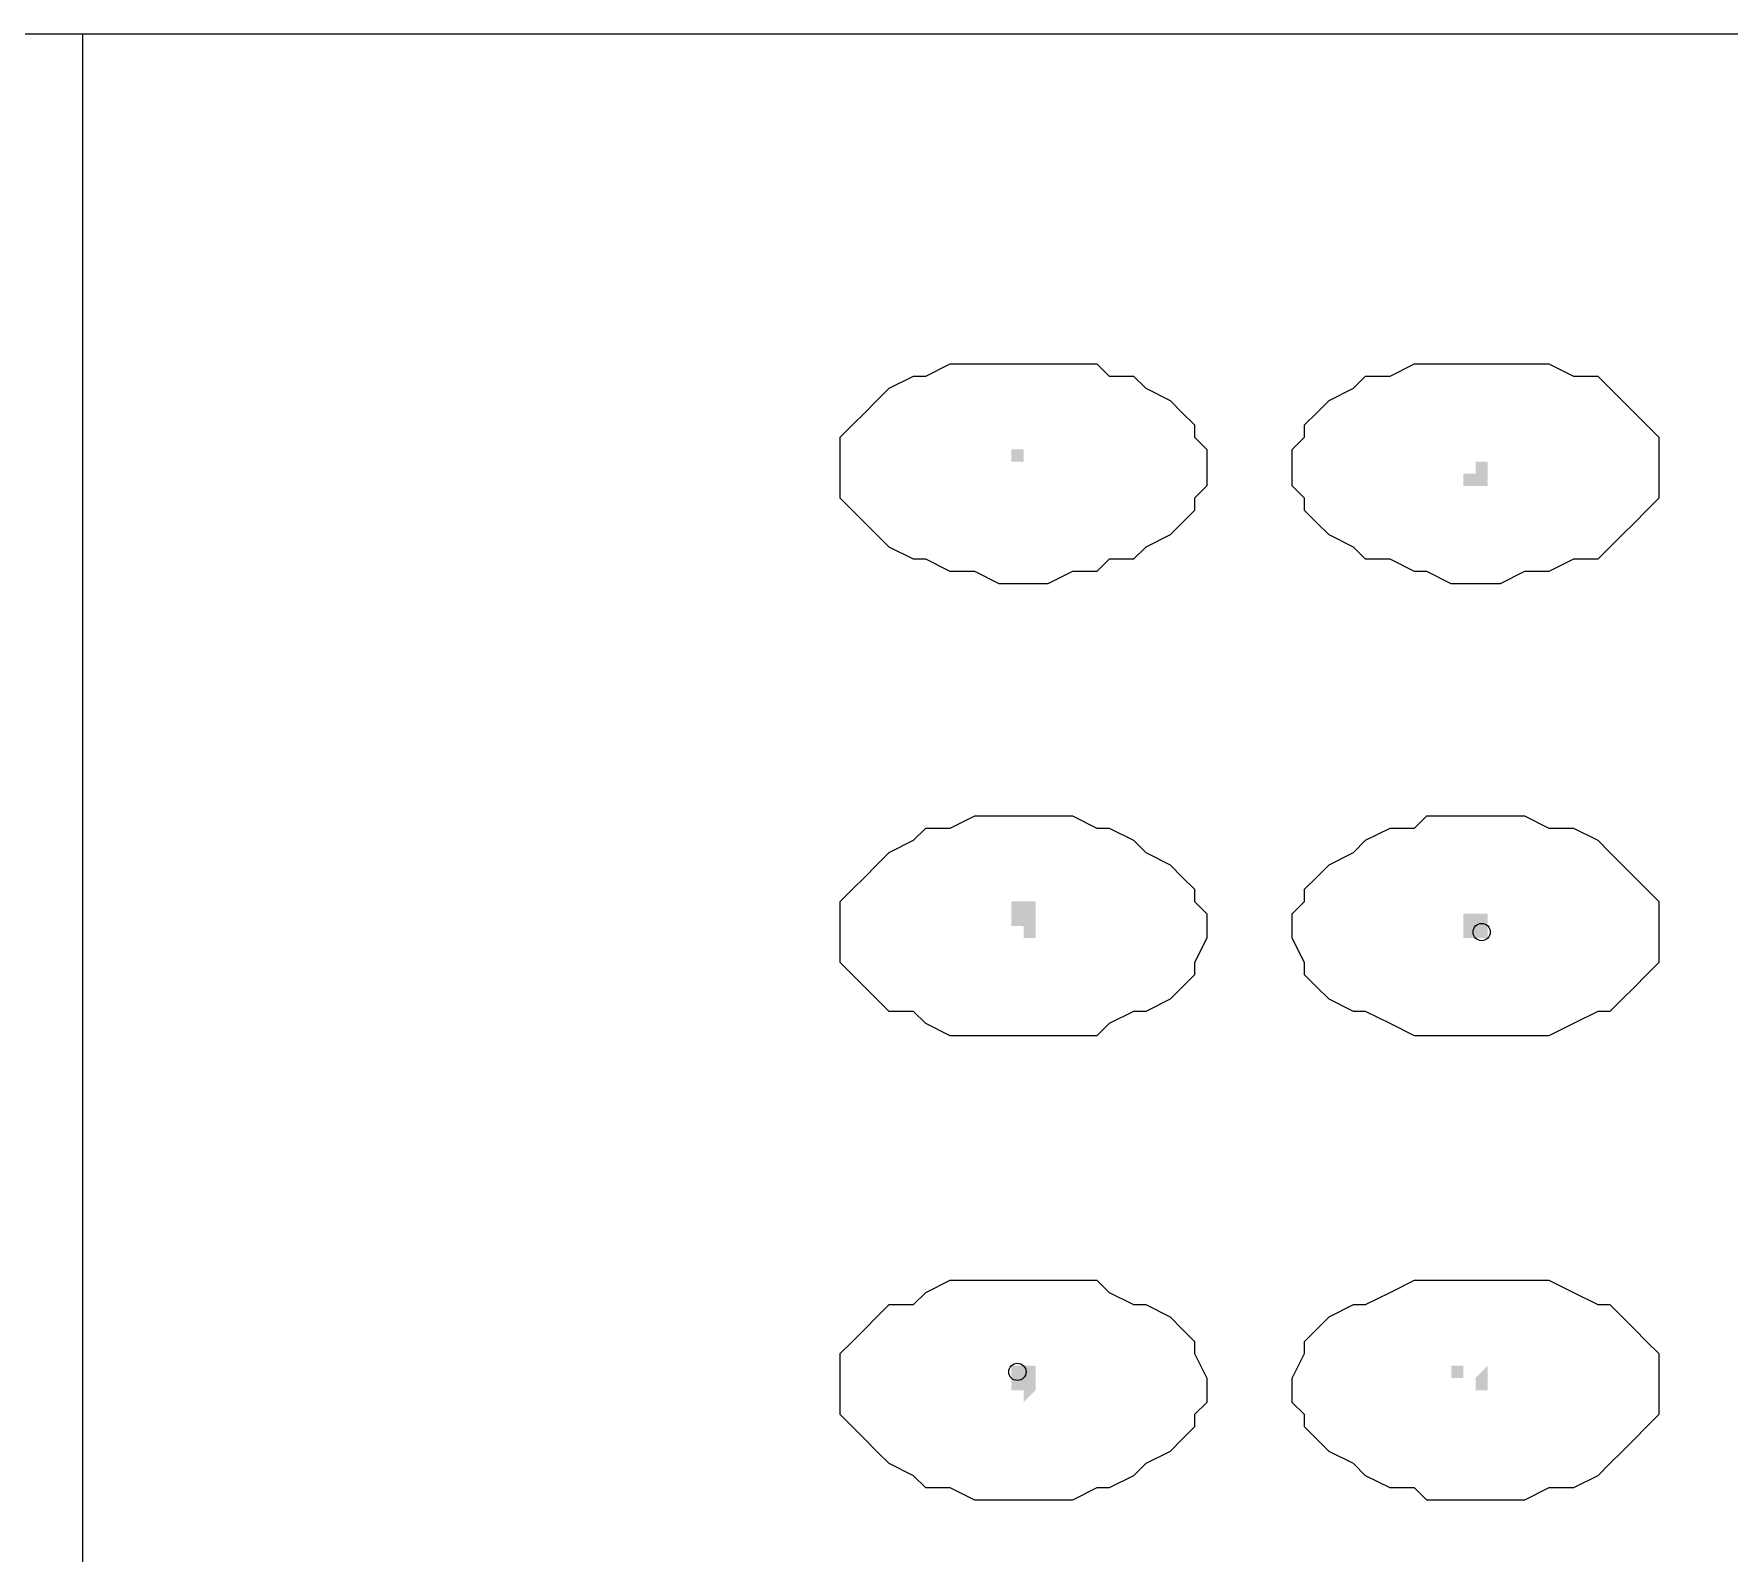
# Model space of a CAD drawing. Header units: millimetres. Extents: x 32.6 to 80.6, y 6.1 to 11.9.
# Drawn here: x 69.679 to 71.526, y 8.903 to 10.558 of the extents above; entities that cross this region are included whole.
import ezdxf

# ---------------------------------------------------------------- set-up
doc = ezdxf.new("R2010")
doc.units = ezdxf.units.MM

msp = doc.modelspace()

# ---------------------------------------------------------------- hatches: boundary and pattern name
for points in [[(70.757, 10.0653), (70.757, 10.0653), (70.757, 10.1052), (70.757, 10.1052), (70.757, 10.1052), (70.757, 10.1052), (70.757, 10.1052), (70.757, 10.1052), (70.757, 10.1052), (70.757, 10.1052), (70.757, 10.1052), (70.757, 10.1052), (70.757, 10.1052), (70.757, 10.1052), (70.757, 10.1052), (70.757, 10.0919), (70.7437, 10.0919), (70.7437, 10.0919), (70.7437, 10.0919), (70.7437, 10.0919), (70.7437, 10.0919), (70.7437, 10.0919), (70.7437, 10.0919), (70.7437, 10.0919), (70.7437, 10.1052), (70.7437, 10.1052), (70.7437, 10.1052), (70.7437, 10.1052), (70.7437, 10.1052), (70.7437, 10.1052), (70.7437, 10.1052), (70.7437, 10.1052), (70.757, 10.1052), (70.757, 10.1052), (70.757, 10.1052), (70.757, 10.1052), (70.757, 10.1052), (70.757, 10.1052), (70.757, 10.1052), (70.757, 10.1052), (70.757, 10.1052), (70.757, 10.1052), (70.757, 10.1052), (70.757, 10.1052), (70.757, 10.1052), (70.757, 10.1052), (70.757, 10.1052), (70.757, 10.1052), (70.757, 10.1052), (70.757, 10.1052), (70.757, 10.1052), (70.757, 10.1052), (70.757, 10.1052), (70.757, 10.1052), (70.757, 10.1052)], [(71.2628, 10.0653), (71.2362, 10.0653), (71.2362, 10.0653), (71.2362, 10.0653), (71.2362, 10.0653), (71.2362, 10.0653), (71.2362, 10.0786), (71.2362, 10.0786), (71.2362, 10.0786), (71.2362, 10.0786), (71.2362, 10.0786), (71.2362, 10.0786), (71.2362, 10.0786), (71.2362, 10.0786), (71.2362, 10.0786), (71.2495, 10.0786), (71.2495, 10.0786), (71.2495, 10.0786), (71.2495, 10.0786), (71.2495, 10.0786), (71.2495, 10.0786), (71.2495, 10.0786), (71.2495, 10.0786), (71.2495, 10.0786), (71.2495, 10.0786), (71.2495, 10.0786), (71.2495, 10.0786), (71.2495, 10.0786), (71.2495, 10.0786), (71.2495, 10.0786), (71.2495, 10.0786), (71.2495, 10.0786), (71.2495, 10.0786), (71.2495, 10.0786), (71.2495, 10.0786), (71.2495, 10.0786), (71.2495, 10.0919), (71.2495, 10.0919), (71.2495, 10.0919), (71.2495, 10.0919), (71.2495, 10.0919), (71.2495, 10.0919), (71.2495, 10.0919), (71.2495, 10.0919), (71.2495, 10.0919), (71.2495, 10.0919), (71.2495, 10.0919), (71.2628, 10.0919), (71.2628, 10.0919), (71.2628, 10.0919), (71.2628, 10.0919), (71.2628, 10.0919), (71.2628, 10.0919), (71.2628, 10.0919), (71.2628, 10.0919), (71.2628, 10.0919), (71.2628, 10.0919), (71.2628, 10.0919), (71.2628, 10.0919), (71.2628, 10.0919), (71.2628, 10.0919), (71.2628, 10.0919), (71.2628, 10.0919), (71.2628, 10.0919), (71.2628, 10.0919), (71.2628, 10.0919), (71.2628, 10.0919), (71.2628, 10.1052), (71.2628, 10.1052), (71.2628, 10.1052), (71.2628, 10.1052), (71.2628, 10.1052), (71.2628, 10.1052), (71.2628, 10.1052), (71.2628, 10.1052), (71.2628, 10.1052), (71.2628, 10.1052), (71.2628, 10.1052), (71.2628, 10.1052), (71.2628, 10.1052), (71.2628, 10.1052), (71.2628, 10.1052), (71.2628, 10.1052), (71.2628, 10.1052), (71.2628, 10.1052), (71.2628, 10.1052), (71.2628, 10.1052), (71.2628, 10.1052), (71.2628, 10.1052), (71.2628, 10.1052), (71.2628, 10.1052), (71.2495, 10.1052), (71.2495, 10.1052), (71.2495, 10.1052), (71.2495, 10.1052), (71.2495, 10.1052), (71.2495, 10.1052), (71.2495, 10.1052), (71.2495, 10.1052), (71.2495, 10.1052), (71.2495, 10.1052), (71.2495, 10.1052), (71.2495, 10.1052), (71.2495, 10.1052), (71.2495, 10.1052), (71.2495, 10.1052), (71.2495, 10.1052), (71.2495, 10.1052), (71.2495, 10.1052), (71.2495, 10.1052), (71.2495, 10.1052), (71.2495, 10.1052), (71.2495, 10.1052), (71.2495, 10.1052), (71.2495, 10.1052), (71.2495, 10.1052), (71.2495, 10.1052), (71.2495, 10.1052), (71.2362, 10.1052), (71.2362, 10.1052), (71.2362, 10.1052), (71.2362, 10.1052), (71.2362, 10.1052), (71.2362, 10.1052), (71.2362, 10.1052), (71.2362, 10.1052), (71.2362, 10.1052), (71.2362, 10.1052), (71.2495, 10.1052), (71.2495, 10.1052), (71.2495, 10.1052), (71.2495, 10.1052), (71.2495, 10.1052), (71.2495, 10.1052), (71.2495, 10.1052), (71.2495, 10.1052), (71.2495, 10.1052), (71.2495, 10.1052), (71.2495, 10.1052), (71.2495, 10.1052), (71.2495, 10.1052), (71.2495, 10.1052), (71.2495, 10.1052), (71.2495, 10.1052), (71.2495, 10.1052), (71.2495, 10.1052), (71.2495, 10.1052), (71.2495, 10.1052), (71.2495, 10.1052), (71.2495, 10.1052), (71.2495, 10.1052), (71.2495, 10.1052), (71.2495, 10.1052), (71.2495, 10.1052), (71.2495, 10.1052), (71.2495, 10.1052), (71.2628, 10.1052), (71.2628, 10.1052), (71.2628, 10.1052), (71.2628, 10.1052), (71.2628, 10.1052), (71.2628, 10.1052), (71.2628, 10.1052), (71.2628, 10.1052), (71.2628, 10.1052), (71.2628, 10.1052), (71.2628, 10.1052), (71.2628, 10.1052), (71.2628, 10.1052), (71.2628, 10.1052), (71.2628, 10.1052), (71.2628, 10.1052), (71.2628, 10.1052), (71.2628, 10.1052), (71.2628, 10.1052), (71.2628, 10.1052), (71.2628, 10.1052), (71.2628, 10.1052), (71.2628, 10.1052), (71.2628, 10.1052), (71.2628, 10.1052), (71.2628, 10.1052), (71.2628, 10.1052), (71.2628, 10.1052), (71.2628, 10.1052), (71.2628, 10.1052), (71.2628, 10.1052), (71.2628, 10.1052), (71.2628, 10.1052), (71.2628, 10.1052), (71.2628, 10.1052), (71.2628, 10.1052), (71.2628, 10.0919), (71.2628, 10.0919), (71.2628, 10.0919), (71.2628, 10.0919), (71.2628, 10.0919), (71.2628, 10.0919), (71.2628, 10.0919), (71.2628, 10.0919), (71.2628, 10.0919), (71.2628, 10.0919), (71.2628, 10.0919), (71.2628, 10.0919), (71.2628, 10.0919), (71.2628, 10.0919), (71.2628, 10.0919), (71.2628, 10.0919), (71.2628, 10.0919), (71.2628, 10.0919), (71.2628, 10.0919), (71.2628, 10.0919), (71.2628, 10.0919), (71.2628, 10.0919), (71.2628, 10.0919), (71.2628, 10.0919), (71.2628, 10.0919), (71.2628, 10.0919), (71.2628, 10.0919), (71.2628, 10.0919), (71.2628, 10.0919), (71.2628, 10.0919), (71.2628, 10.0919), (71.2628, 10.0919), (71.2628, 10.0786), (71.2628, 10.0786), (71.2628, 10.0786), (71.2628, 10.0786), (71.2628, 10.0786), (71.2495, 10.0786), (71.2495, 10.0786), (71.2495, 10.0786), (71.2495, 10.0786), (71.2495, 10.0786), (71.2495, 10.0786), (71.2495, 10.0786), (71.2495, 10.0786), (71.2495, 10.0786), (71.2495, 10.0786), (71.2495, 10.0786), (71.2495, 10.0786), (71.2495, 10.0786), (71.2495, 10.0786), (71.2495, 10.0786), (71.2495, 10.0786), (71.2495, 10.0786), (71.2495, 10.0786), (71.2495, 10.0786), (71.2495, 10.0786), (71.2628, 10.0786)], [(70.7437, 9.5994), (70.7437, 9.5994), (70.7437, 9.5994), (70.7437, 9.5994), (70.7437, 9.5994), (70.7437, 9.5994), (70.7437, 9.5994), (70.757, 9.5994), (70.757, 9.5994), (70.757, 9.5994), (70.757, 9.5994), (70.757, 9.5994), (70.757, 9.5994), (70.757, 9.5994), (70.757, 9.5994), (70.757, 9.5994), (70.757, 9.5994), (70.757, 9.5994), (70.757, 9.5994), (70.757, 9.5994), (70.757, 9.5994), (70.757, 9.5994), (70.757, 9.5994), (70.757, 9.5994), (70.757, 9.5994), (70.757, 9.5994), (70.757, 9.5994), (70.757, 9.5994), (70.757, 9.5994), (70.757, 9.5994), (70.757, 9.5994), (70.757, 9.5994), (70.7703, 9.5994), (70.7703, 9.5994), (70.7703, 9.5994), (70.7703, 9.5861), (70.7703, 9.5861), (70.7703, 9.5861), (70.7703, 9.5861), (70.7703, 9.5861), (70.7703, 9.5861), (70.7703, 9.5861), (70.7703, 9.5861), (70.7703, 9.5861), (70.7703, 9.5861), (70.7703, 9.5861), (70.7703, 9.5861), (70.7703, 9.5861), (70.7703, 9.5861), (70.7703, 9.5861), (70.7703, 9.5861), (70.7703, 9.5861), (70.7703, 9.5861), (70.7703, 9.5861), (70.7703, 9.5861), (70.7703, 9.5861), (70.7703, 9.5861), (70.7703, 9.5861), (70.7703, 9.5861), (70.7703, 9.5861), (70.7703, 9.5861), (70.7703, 9.5728), (70.7703, 9.5728), (70.7703, 9.5728), (70.7703, 9.5728), (70.7703, 9.5728), (70.7703, 9.5728), (70.7703, 9.5728), (70.7703, 9.5728), (70.7703, 9.5728), (70.7703, 9.5728), (70.7703, 9.5728), (70.7703, 9.5728), (70.7703, 9.5728), (70.7703, 9.5728), (70.757, 9.5728), (70.757, 9.5728), (70.757, 9.5728), (70.757, 9.5728), (70.757, 9.5728), (70.757, 9.5728), (70.757, 9.5728), (70.757, 9.5728), (70.757, 9.5728), (70.757, 9.5728), (70.757, 9.5728), (70.757, 9.5728), (70.757, 9.5728), (70.757, 9.5728), (70.757, 9.5728), (70.757, 9.5728), (70.757, 9.5728), (70.757, 9.5728), (70.757, 9.5728), (70.757, 9.5728), (70.757, 9.5728), (70.757, 9.5728), (70.757, 9.5728), (70.757, 9.5728), (70.757, 9.5728), (70.757, 9.5728), (70.7437, 9.5728), (70.7437, 9.5728), (70.7437, 9.5728), (70.7437, 9.5728), (70.7437, 9.5728), (70.7437, 9.5728), (70.7437, 9.5728), (70.7437, 9.5728), (70.7437, 9.5728), (70.7437, 9.5728), (70.7437, 9.5728), (70.7437, 9.5728), (70.7437, 9.5728), (70.7437, 9.5728), (70.7437, 9.5728), (70.7437, 9.5728), (70.7437, 9.5728), (70.7437, 9.5728), (70.7437, 9.5728), (70.7437, 9.5728), (70.7437, 9.5728), (70.7437, 9.5728), (70.7437, 9.5728), (70.7437, 9.5728), (70.7437, 9.5728), (70.7437, 9.5728), (70.7437, 9.5728), (70.7437, 9.5728), (70.7437, 9.5861), (70.7437, 9.5861), (70.7437, 9.5861), (70.7437, 9.5861), (70.7437, 9.5728), (70.7437, 9.5728), (70.7437, 9.5728), (70.7437, 9.5728), (70.7437, 9.5728), (70.7437, 9.5728), (70.7437, 9.5728), (70.7437, 9.5728), (70.7437, 9.5728), (70.7437, 9.5728), (70.7437, 9.5728), (70.7437, 9.5728), (70.7437, 9.5728), (70.7437, 9.5728), (70.7437, 9.5728), (70.757, 9.5728), (70.757, 9.5728), (70.757, 9.5728), (70.757, 9.5728), (70.757, 9.5728), (70.757, 9.5728), (70.757, 9.5728), (70.757, 9.5728), (70.757, 9.5728), (70.757, 9.5728), (70.757, 9.5728), (70.757, 9.5728), (70.757, 9.5728), (70.757, 9.5728), (70.757, 9.5728), (70.757, 9.5728), (70.757, 9.5728), (70.757, 9.5728), (70.757, 9.5728), (70.757, 9.5728), (70.757, 9.5728), (70.757, 9.5728), (70.757, 9.5728), (70.757, 9.5728), (70.757, 9.5728), (70.757, 9.5728), (70.757, 9.5728), (70.757, 9.5861), (70.757, 9.5861), (70.757, 9.5861), (70.757, 9.5861), (70.757, 9.5861), (70.757, 9.5861), (70.757, 9.5861), (70.757, 9.5861), (70.757, 9.5861), (70.757, 9.5861), (70.757, 9.5861), (70.757, 9.5861), (70.757, 9.5861), (70.757, 9.5861), (70.757, 9.5861), (70.757, 9.5861), (70.757, 9.5861), (70.757, 9.5861), (70.757, 9.5861), (70.757, 9.5861), (70.757, 9.5861), (70.757, 9.5861), (70.757, 9.5861), (70.757, 9.5861), (70.757, 9.5861), (70.757, 9.5861), (70.757, 9.5861), (70.757, 9.5861), (70.757, 9.5861), (70.757, 9.5861), (70.757, 9.5861), (70.757, 9.5861), (70.757, 9.5861), (70.757, 9.5861), (70.757, 9.5861), (70.757, 9.5861), (70.757, 9.5861), (70.757, 9.5861), (70.757, 9.5861), (70.7437, 9.5861), (70.7437, 9.5861), (70.7437, 9.5861), (70.7437, 9.5861), (70.7437, 9.5861), (70.7437, 9.5861), (70.7437, 9.5861), (70.7437, 9.5861), (70.7437, 9.5861), (70.7437, 9.5861), (70.7437, 9.5861), (70.7437, 9.5861), (70.7437, 9.6127), (70.7703, 9.6127), (70.7703, 9.5994), (70.7437, 9.5994)], [(71.2495, 9.5861), (71.2495, 9.5861), (71.2495, 9.5861), (71.2495, 9.5861), (71.2495, 9.5994), (71.2495, 9.5994), (71.2495, 9.5994), (71.2495, 9.5994), (71.2495, 9.5994), (71.2495, 9.5994), (71.2495, 9.5994), (71.2495, 9.5994), (71.2495, 9.5994), (71.2495, 9.5994), (71.2495, 9.5994), (71.2495, 9.5994), (71.2495, 9.5994), (71.2495, 9.5994), (71.2495, 9.5994), (71.2495, 9.5994), (71.2495, 9.5994), (71.2495, 9.5994), (71.2495, 9.5994), (71.2628, 9.5994), (71.2628, 9.5994), (71.2628, 9.5994), (71.2628, 9.5994), (71.2628, 9.5994), (71.2628, 9.5994), (71.2628, 9.5994), (71.2628, 9.5994), (71.2628, 9.5994), (71.2628, 9.5994), (71.2628, 9.5994), (71.2628, 9.5994), (71.2628, 9.5994), (71.2628, 9.5994), (71.2628, 9.5994), (71.2628, 9.5994), (71.2628, 9.5994), (71.2628, 9.5861), (71.2628, 9.5861), (71.2628, 9.5861), (71.2628, 9.5861), (71.2628, 9.5861), (71.2628, 9.5861), (71.2628, 9.5861), (71.2628, 9.5861), (71.2628, 9.5861), (71.2628, 9.5861), (71.2628, 9.5861), (71.2628, 9.5861), (71.2628, 9.5861), (71.2628, 9.5861), (71.2628, 9.5861), (71.2628, 9.5861), (71.2628, 9.5861), (71.2628, 9.5861), (71.2628, 9.5861), (71.2628, 9.5861), (71.2628, 9.5861), (71.2628, 9.5861), (71.2628, 9.5861), (71.2628, 9.5861), (71.2628, 9.5861), (71.2628, 9.5728), (71.2628, 9.5728), (71.2628, 9.5728), (71.2628, 9.5728), (71.2628, 9.5728), (71.2628, 9.5728), (71.2628, 9.5728), (71.2628, 9.5728), (71.2628, 9.5728), (71.2628, 9.5728), (71.2628, 9.5728), (71.2628, 9.5728), (71.2628, 9.5728), (71.2628, 9.5728), (71.2628, 9.5728), (71.2628, 9.5728), (71.2628, 9.5728), (71.2628, 9.5728), (71.2628, 9.5728), (71.2628, 9.5728), (71.2628, 9.5728), (71.2628, 9.5728), (71.2628, 9.5728), (71.2628, 9.5728), (71.2628, 9.5728), (71.2628, 9.5728), (71.2628, 9.5728), (71.2628, 9.5728), (71.2628, 9.5728), (71.2628, 9.5728), (71.2628, 9.5728), (71.2628, 9.5728), (71.2495, 9.5728), (71.2495, 9.5728), (71.2495, 9.5728), (71.2495, 9.5728), (71.2495, 9.5728), (71.2495, 9.5728), (71.2495, 9.5728), (71.2495, 9.5728), (71.2495, 9.5728), (71.2495, 9.5728), (71.2495, 9.5728), (71.2495, 9.5728), (71.2495, 9.5728), (71.2495, 9.5728), (71.2495, 9.5728), (71.2495, 9.5728), (71.2495, 9.5728), (71.2495, 9.5728), (71.2495, 9.5728), (71.2495, 9.5728), (71.2495, 9.5728), (71.2495, 9.5728), (71.2495, 9.5728), (71.2495, 9.5728), (71.2495, 9.5728), (71.2495, 9.5728), (71.2495, 9.5728), (71.2495, 9.5728), (71.2495, 9.5728), (71.2495, 9.5728), (71.2362, 9.5728), (71.2362, 9.5728), (71.2362, 9.5728), (71.2362, 9.5728), (71.2362, 9.5728), (71.2362, 9.5728), (71.2362, 9.5728), (71.2362, 9.5861), (71.2362, 9.5861), (71.2362, 9.5861), (71.2362, 9.5861), (71.2362, 9.5861), (71.2362, 9.5861), (71.2362, 9.5861), (71.2362, 9.5861), (71.2362, 9.5861), (71.2362, 9.5861), (71.2362, 9.5861), (71.2362, 9.5861), (71.2362, 9.5861), (71.2362, 9.5861), (71.2362, 9.5861), (71.2362, 9.5861), (71.2362, 9.5861), (71.2362, 9.5861), (71.2362, 9.5861), (71.2362, 9.5861), (71.2362, 9.5861), (71.2362, 9.5994), (71.2362, 9.5994), (71.2362, 9.5994), (71.2362, 9.5994), (71.2362, 9.5994), (71.2362, 9.5994), (71.2362, 9.5994), (71.2362, 9.5994), (71.2362, 9.5994), (71.2362, 9.5994), (71.2362, 9.5994), (71.2362, 9.5994), (71.2362, 9.5994), (71.2362, 9.5994), (71.2362, 9.5994), (71.2362, 9.5994), (71.2362, 9.5994), (71.2362, 9.5994), (71.2495, 9.5994), (71.2495, 9.5994), (71.2495, 9.5994), (71.2495, 9.5994), (71.2495, 9.5994), (71.2495, 9.5994), (71.2495, 9.5994), (71.2495, 9.5994), (71.2495, 9.6127), (71.2495, 9.6127), (71.2495, 9.6127), (71.2495, 9.6127), (71.2495, 9.6127), (71.2495, 9.6127), (71.2495, 9.6127), (71.2495, 9.6127), (71.2495, 9.6127), (71.2495, 9.6127), (71.2495, 9.6127), (71.2495, 9.6127), (71.2495, 9.6127), (71.2495, 9.6127), (71.2495, 9.6127), (71.2495, 9.6127), (71.2495, 9.6127), (71.2495, 9.6127), (71.2495, 9.6127), (71.2495, 9.6127), (71.2495, 9.6127), (71.2495, 9.6127), (71.2495, 9.6127), (71.2495, 9.6127), (71.2628, 9.6127), (71.2628, 9.6127), (71.2628, 9.6127), (71.2628, 9.6127), (71.2628, 9.6127), (71.2628, 9.6127), (71.2628, 9.6127), (71.2628, 9.6127), (71.2628, 9.6127), (71.2628, 9.6127), (71.2628, 9.6127), (71.2628, 9.6127), (71.2628, 9.6127), (71.2628, 9.6127), (71.2628, 9.6127), (71.2628, 9.6127), (71.2628, 9.6127), (71.2628, 9.6127), (71.2628, 9.6127), (71.2628, 9.6127), (71.2628, 9.5994), (71.2628, 9.5994), (71.2628, 9.5994), (71.2628, 9.5994), (71.2628, 9.5994), (71.2628, 9.5994), (71.2628, 9.5994), (71.2628, 9.5994), (71.2628, 9.5994), (71.2628, 9.5994), (71.2628, 9.5994), (71.2628, 9.5994), (71.2628, 9.5994), (71.2628, 9.5994), (71.2628, 9.5994), (71.2628, 9.5994), (71.2628, 9.5994), (71.2628, 9.5994), (71.2628, 9.5994), (71.2628, 9.5994), (71.2628, 9.5994), (71.2628, 9.5994), (71.2628, 9.6127), (71.2628, 9.6127), (71.2628, 9.6127), (71.2628, 9.6127), (71.2628, 9.6127), (71.2628, 9.6127), (71.2495, 9.6127), (71.2495, 9.6127), (71.2495, 9.6127), (71.2495, 9.6127), (71.2495, 9.6127), (71.2495, 9.6127), (71.2495, 9.6127), (71.2495, 9.6127), (71.2495, 9.6127), (71.2495, 9.6127), (71.2495, 9.5994), (71.2495, 9.5994), (71.2495, 9.5994), (71.2495, 9.5994), (71.2495, 9.5994), (71.2495, 9.5994), (71.2495, 9.5994), (71.2495, 9.5994), (71.2495, 9.5994), (71.2495, 9.5994), (71.2495, 9.5994), (71.2495, 9.5994), (71.2495, 9.5994), (71.2495, 9.5994), (71.2495, 9.5994), (71.2495, 9.5994), (71.2495, 9.5994), (71.2495, 9.5994), (71.2495, 9.5994), (71.2495, 9.5994), (71.2495, 9.5994), (71.2495, 9.5994), (71.2495, 9.5994), (71.2495, 9.5994), (71.2495, 9.5994), (71.2495, 9.5994), (71.2495, 9.5994), (71.2495, 9.5861), (71.2495, 9.5861), (71.2495, 9.5861), (71.2495, 9.5861)], [(70.757, 9.0936), (70.757, 9.0936), (70.757, 9.0936), (70.757, 9.0936), (70.757, 9.0803), (70.757, 9.0803), (70.757, 9.0803), (70.757, 9.0803), (70.757, 9.0803), (70.757, 9.0803), (70.757, 9.0803), (70.757, 9.0803), (70.757, 9.0803), (70.757, 9.0803), (70.757, 9.0803), (70.757, 9.0803), (70.757, 9.0803), (70.757, 9.0803), (70.757, 9.0803), (70.757, 9.0803), (70.757, 9.0803), (70.757, 9.0803), (70.757, 9.0803), (70.757, 9.0803), (70.757, 9.0803), (70.7437, 9.0803), (70.7437, 9.0803), (70.7437, 9.0803), (70.7437, 9.0803), (70.7437, 9.0803), (70.7437, 9.0803), (70.7437, 9.0803), (70.7437, 9.0803), (70.7437, 9.0803), (70.7437, 9.0803), (70.7437, 9.0803), (70.7437, 9.0803), (70.7437, 9.0803), (70.7437, 9.0936), (70.7437, 9.0936), (70.7437, 9.0936), (70.7437, 9.0936), (70.7437, 9.0936), (70.7437, 9.0936), (70.7437, 9.0936), (70.7437, 9.0936), (70.7437, 9.0936), (70.7437, 9.0936), (70.7437, 9.0936), (70.7437, 9.0936), (70.7437, 9.0936), (70.7437, 9.0936), (70.7437, 9.0936), (70.7437, 9.0936), (70.7437, 9.0936), (70.7437, 9.0936), (70.7437, 9.0936), (70.7437, 9.0936), (70.7437, 9.0936), (70.7437, 9.0936), (70.7437, 9.0936), (70.7437, 9.0936), (70.7437, 9.0936), (70.7437, 9.0936), (70.7437, 9.1069), (70.7437, 9.1069), (70.7437, 9.1069), (70.7437, 9.1069), (70.7437, 9.1069), (70.7437, 9.1069), (70.7437, 9.1069), (70.7437, 9.1069), (70.7437, 9.1069), (70.7437, 9.1069), (70.7437, 9.1069), (70.7437, 9.1069), (70.7437, 9.1069), (70.7437, 9.1069), (70.7437, 9.1069), (70.7437, 9.1069), (70.7437, 9.1069), (70.7437, 9.1069), (70.7437, 9.1069), (70.7437, 9.1069), (70.7437, 9.1069), (70.7437, 9.1069), (70.7437, 9.1069), (70.7437, 9.1069), (70.7437, 9.1069), (70.7437, 9.1069), (70.7437, 9.1069), (70.7437, 9.1069), (70.757, 9.1069), (70.757, 9.1069), (70.757, 9.1069), (70.757, 9.1069), (70.757, 9.1069), (70.757, 9.1069), (70.757, 9.1069), (70.757, 9.1069), (70.757, 9.1069), (70.757, 9.1069), (70.757, 9.1069), (70.757, 9.1069), (70.757, 9.1069), (70.757, 9.1069), (70.757, 9.1069), (70.757, 9.1069), (70.757, 9.1069), (70.757, 9.1069), (70.757, 9.1069), (70.757, 9.1069), (70.757, 9.1069), (70.757, 9.1069), (70.757, 9.1069), (70.757, 9.1069), (70.757, 9.1069), (70.757, 9.1069), (70.7703, 9.1069), (70.7703, 9.1069), (70.7703, 9.1069), (70.7703, 9.1069), (70.7703, 9.1069), (70.7703, 9.1069), (70.7703, 9.1069), (70.7703, 9.1069), (70.7703, 9.1069), (70.7703, 9.1069), (70.7703, 9.1069), (70.7703, 9.1069), (70.7703, 9.1069), (70.7703, 9.1069), (70.7703, 9.0936), (70.7703, 9.0936), (70.7703, 9.0936), (70.7703, 9.0936), (70.7703, 9.0936), (70.7703, 9.0936), (70.7703, 9.0936), (70.7703, 9.0936), (70.7703, 9.0936), (70.7703, 9.0936), (70.7703, 9.0936), (70.7703, 9.0936), (70.7703, 9.0936), (70.7703, 9.0936), (70.7703, 9.0936), (70.7703, 9.0936), (70.7703, 9.0936), (70.7703, 9.0936), (70.7703, 9.0936), (70.7703, 9.0936), (70.7703, 9.0803), (70.7703, 9.0803), (70.7703, 9.0803), (70.7703, 9.0803), (70.7703, 9.0803), (70.7703, 9.0803), (70.7703, 9.0803), (70.7703, 9.0803), (70.7703, 9.0803), (70.7703, 9.0803), (70.7703, 9.0803), (70.7703, 9.0803), (70.7703, 9.0803), (70.7703, 9.0803), (70.7703, 9.0803), (70.7703, 9.0803), (70.7703, 9.0803), (70.7703, 9.0803), (70.7703, 9.0803), (70.7703, 9.0803), (70.7703, 9.0803), (70.7703, 9.0803), (70.7703, 9.0803), (70.7703, 9.0803), (70.7703, 9.0803), (70.7703, 9.0803), (70.757, 9.067), (70.757, 9.067), (70.757, 9.067), (70.757, 9.067), (70.757, 9.067), (70.757, 9.067), (70.757, 9.067), (70.757, 9.067), (70.757, 9.067), (70.757, 9.067), (70.757, 9.067), (70.757, 9.067), (70.757, 9.067), (70.757, 9.067), (70.757, 9.067), (70.757, 9.067), (70.757, 9.067), (70.757, 9.067), (70.757, 9.067), (70.757, 9.067), (70.757, 9.067), (70.757, 9.067), (70.757, 9.067), (70.757, 9.067), (70.757, 9.067), (70.757, 9.067), (70.7437, 9.067), (70.7437, 9.067), (70.7437, 9.067), (70.7437, 9.067), (70.7437, 9.067), (70.7437, 9.067), (70.7437, 9.067), (70.7437, 9.067), (70.7437, 9.067), (70.7437, 9.067), (70.7437, 9.067), (70.7437, 9.067), (70.7437, 9.067), (70.7437, 9.067), (70.7437, 9.067), (70.7437, 9.067), (70.7437, 9.067), (70.7437, 9.067), (70.7437, 9.0803), (70.7437, 9.0803), (70.7437, 9.0803), (70.7437, 9.0803), (70.7437, 9.0803), (70.7437, 9.0803), (70.7437, 9.0803), (70.7437, 9.0803), (70.7437, 9.0803), (70.7437, 9.0803), (70.7437, 9.0803), (70.7437, 9.0803), (70.7437, 9.0803), (70.7437, 9.0803), (70.7437, 9.0803), (70.7437, 9.0803), (70.7437, 9.0803), (70.7437, 9.0803), (70.7437, 9.0803), (70.7437, 9.0803), (70.7437, 9.0803), (70.7437, 9.0803), (70.7437, 9.067), (70.7437, 9.067), (70.7437, 9.067), (70.757, 9.067), (70.757, 9.067), (70.757, 9.067), (70.757, 9.067), (70.757, 9.067), (70.757, 9.067), (70.757, 9.067), (70.757, 9.067), (70.757, 9.067), (70.757, 9.067), (70.757, 9.067), (70.757, 9.067), (70.757, 9.067), (70.757, 9.067), (70.757, 9.0803), (70.757, 9.0803), (70.757, 9.0803), (70.757, 9.0803), (70.757, 9.0803), (70.757, 9.0803), (70.757, 9.0803), (70.757, 9.0803), (70.757, 9.0803), (70.757, 9.0803), (70.757, 9.0803), (70.757, 9.0803), (70.757, 9.0803), (70.757, 9.0803), (70.757, 9.0803), (70.757, 9.0803), (70.757, 9.0803), (70.757, 9.0803), (70.757, 9.0803), (70.757, 9.0803), (70.757, 9.0803), (70.757, 9.0803), (70.757, 9.0803), (70.757, 9.0803), (70.757, 9.0803), (70.757, 9.0803), (70.757, 9.0936), (70.757, 9.0936), (70.757, 9.0936), (70.757, 9.0936)], [(71.2362, 9.067), (71.2362, 9.067), (71.2362, 9.1069), (71.2362, 9.1069), (71.2362, 9.1069), (71.2362, 9.1069), (71.2362, 9.1069), (71.2362, 9.0936), (71.2362, 9.0936), (71.2362, 9.0936), (71.2362, 9.0936), (71.2362, 9.0936), (71.2362, 9.0936), (71.2362, 9.0936), (71.2362, 9.0936), (71.2362, 9.0936), (71.2362, 9.0936), (71.2362, 9.0936), (71.2229, 9.0936), (71.2229, 9.0936), (71.2229, 9.0936), (71.2229, 9.0936), (71.2229, 9.0936), (71.2229, 9.0936), (71.2229, 9.1069), (71.2229, 9.1069), (71.2229, 9.1069), (71.2229, 9.1069), (71.2229, 9.1069), (71.2229, 9.1069), (71.2362, 9.1069), (71.2362, 9.1069), (71.2362, 9.1069), (71.2362, 9.1069), (71.2362, 9.1069), (71.2362, 9.1069), (71.2362, 9.1069), (71.2362, 9.1069), (71.2362, 9.1069), (71.2362, 9.1069), (71.2362, 9.1069), (71.2362, 9.1069), (71.2362, 9.1069), (71.2362, 9.1069), (71.2362, 9.1069), (71.2362, 9.1069), (71.2362, 9.1069), (71.2362, 9.1069), (71.2362, 9.1069), (71.2362, 9.1069), (71.2362, 9.1069), (71.2362, 9.1069), (71.2362, 9.1069), (71.2362, 9.1069), (71.2362, 9.1069)]]:
    msp.add_hatch(color=256).paths.add_polyline_path(points)
h = msp.add_hatch(color=256)
h.paths.add_polyline_path([(71.2628, 9.1069), (71.2628, 9.1069), (71.2761, 9.1069), (71.2761, 9.1069), (71.2761, 9.1069), (71.2761, 9.1069), (71.2761, 9.1069), (71.2761, 9.1069), (71.2761, 9.1069), (71.2761, 9.1069), (71.2761, 9.1069), (71.2761, 9.1069), (71.2761, 9.1069), (71.2761, 9.1069), (71.2761, 9.1069), (71.2761, 9.1069), (71.2761, 9.1069), (71.2761, 9.1069), (71.2761, 9.1069), (71.2761, 9.1069), (71.2761, 9.1069), (71.2761, 9.1069), (71.2761, 9.1069), (71.2761, 9.1069), (71.2761, 9.1069), (71.2761, 9.1069), (71.2761, 9.1069), (71.2761, 9.1069), (71.2761, 9.1069), (71.2761, 9.1069), (71.2761, 9.1069), (71.2761, 9.1069), (71.2761, 9.1069), (71.2761, 9.1069), (71.2761, 9.1069), (71.2761, 9.1069), (71.2761, 9.1069), (71.2761, 9.1069), (71.2761, 9.1069), (71.2761, 9.0936), (71.2761, 9.0936), (71.2761, 9.0936), (71.2761, 9.0936), (71.2761, 9.0936), (71.2761, 9.0936), (71.2761, 9.0936), (71.2761, 9.0936), (71.2761, 9.0936), (71.2761, 9.0936), (71.2761, 9.0936), (71.2761, 9.0936), (71.2761, 9.0936), (71.2761, 9.0936), (71.2761, 9.0936), (71.2761, 9.0936), (71.2761, 9.0936), (71.2761, 9.0936), (71.2761, 9.0936), (71.2761, 9.0803), (71.2761, 9.0803), (71.2761, 9.0803), (71.2761, 9.0803), (71.2761, 9.0803), (71.2761, 9.0803), (71.2761, 9.0803), (71.2761, 9.0803), (71.2761, 9.0803), (71.2761, 9.0803), (71.2761, 9.0803), (71.2761, 9.0803), (71.2761, 9.0803), (71.2761, 9.0803), (71.2761, 9.0803), (71.2761, 9.0803), (71.2761, 9.0803), (71.2761, 9.0803), (71.2761, 9.0803), (71.2761, 9.0803), (71.2761, 9.0803), (71.2761, 9.0803), (71.2761, 9.0803), (71.2761, 9.0803), (71.2761, 9.0803), (71.2761, 9.067), (71.2761, 9.067), (71.2761, 9.067), (71.2761, 9.067), (71.2761, 9.067), (71.2761, 9.067), (71.2761, 9.067), (71.2761, 9.067), (71.2761, 9.067), (71.2761, 9.067), (71.2761, 9.067), (71.2761, 9.067), (71.2761, 9.067), (71.2761, 9.067), (71.2761, 9.067), (71.2761, 9.067), (71.2761, 9.067), (71.2761, 9.067), (71.2761, 9.067), (71.2761, 9.067), (71.2628, 9.067), (71.2628, 9.067), (71.2628, 9.067), (71.2628, 9.067), (71.2628, 9.067), (71.2628, 9.067), (71.2628, 9.067), (71.2628, 9.067), (71.2628, 9.067), (71.2628, 9.067), (71.2628, 9.067), (71.2628, 9.067), (71.2628, 9.067), (71.2628, 9.067), (71.2628, 9.067), (71.2628, 9.067), (71.2628, 9.067), (71.2628, 9.067), (71.2628, 9.067), (71.2628, 9.067), (71.2628, 9.067), (71.2628, 9.067), (71.2628, 9.067), (71.2628, 9.067), (71.2628, 9.067), (71.2628, 9.067), (71.2628, 9.067), (71.2628, 9.067), (71.2628, 9.067), (71.2628, 9.0803), (71.2628, 9.0803), (71.2628, 9.0803), (71.2628, 9.0803), (71.2628, 9.0803), (71.2628, 9.0803), (71.2628, 9.0803), (71.2628, 9.0803), (71.2628, 9.0803), (71.2628, 9.0803), (71.2628, 9.0803), (71.2628, 9.0803), (71.2495, 9.0803), (71.2495, 9.0803), (71.2495, 9.0803), (71.2495, 9.0803), (71.2495, 9.0803), (71.2495, 9.0803), (71.2495, 9.0803), (71.2495, 9.0803), (71.2495, 9.0803), (71.2495, 9.0803), (71.2495, 9.0803), (71.2495, 9.0803), (71.2495, 9.0936), (71.2495, 9.0936), (71.2495, 9.0936), (71.2495, 9.0936), (71.2495, 9.0936), (71.2495, 9.0936), (71.2495, 9.0936), (71.2495, 9.0936), (71.2495, 9.0936), (71.2495, 9.0936), (71.2495, 9.0936), (71.2495, 9.0936), (71.2495, 9.0936), (71.2495, 9.0936), (71.2495, 9.0936), (71.2495, 9.0936), (71.2495, 9.0936), (71.2495, 9.0936), (71.2495, 9.0936), (71.2495, 9.0936), (71.2628, 9.1069), (71.2628, 9.1069), (71.2628, 9.1069), (71.2628, 9.1069), (71.2628, 9.1069), (71.2628, 9.1069), (71.2628, 9.1069), (71.2628, 9.1069), (71.2628, 9.1069), (71.2628, 9.1069), (71.2628, 9.1069), (71.2628, 9.1069), (71.2628, 9.1069), (71.2628, 9.1069), (71.2628, 9.1069), (71.2628, 9.1069), (71.2628, 9.1069), (71.2628, 9.1069), (71.2628, 9.1069), (71.2628, 9.1069), (71.2628, 9.1069), (71.2628, 9.1069), (71.2628, 9.1069), (71.2628, 9.1069), (71.2628, 9.1069), (71.2628, 9.1069), (71.2628, 9.1069), (71.2628, 9.1069), (71.2628, 9.1069), (71.2628, 9.1069), (71.2628, 9.1069), (71.2628, 9.1069), (71.2628, 9.1069), (71.2628, 9.1069), (71.2628, 9.1069)], flags=0)
h.paths.add_polyline_path([(71.2628, 9.067), (71.2628, 9.067), (71.2761, 9.067), (71.2761, 9.067), (71.2761, 9.067), (71.2761, 9.067), (71.2761, 9.067), (71.2761, 9.067), (71.2761, 9.0803), (71.2761, 9.0803), (71.2761, 9.0803), (71.2761, 9.0803), (71.2761, 9.0803), (71.2761, 9.0803), (71.2761, 9.0803), (71.2761, 9.0803), (71.2761, 9.0803), (71.2761, 9.0803), (71.2761, 9.0803), (71.2761, 9.0803), (71.2761, 9.0803), (71.2761, 9.0803), (71.2761, 9.0803), (71.2761, 9.0803), (71.2761, 9.0803), (71.2761, 9.0803), (71.2761, 9.0803), (71.2761, 9.0803), (71.2761, 9.0803), (71.2761, 9.0803), (71.2761, 9.0803), (71.2761, 9.0803), (71.2761, 9.0803), (71.2761, 9.0803), (71.2761, 9.0803), (71.2761, 9.0936), (71.2761, 9.0936), (71.2761, 9.0936), (71.2761, 9.0936), (71.2761, 9.0936), (71.2761, 9.0936), (71.2761, 9.0936), (71.2761, 9.0936), (71.2761, 9.0936), (71.2761, 9.0936), (71.2761, 9.0936), (71.2761, 9.0936), (71.2761, 9.0936), (71.2761, 9.0936), (71.2761, 9.0936), (71.2761, 9.0936), (71.2761, 9.0936), (71.2761, 9.0936), (71.2761, 9.0936), (71.2761, 9.0936), (71.2761, 9.0936), (71.2761, 9.0936), (71.2761, 9.1069), (71.2761, 9.1069), (71.2761, 9.1069), (71.2761, 9.1069), (71.2761, 9.1069), (71.2761, 9.1069), (71.2761, 9.1069), (71.2761, 9.1069), (71.2761, 9.1069), (71.2761, 9.1069), (71.2761, 9.1069), (71.2761, 9.1069), (71.2761, 9.1069), (71.2761, 9.1069), (71.2761, 9.1069), (71.2761, 9.1069), (71.2761, 9.1069), (71.2761, 9.1069), (71.2628, 9.1069), (71.2628, 9.1069), (71.2628, 9.1069), (71.2628, 9.1069), (71.2628, 9.1069), (71.2628, 9.1069), (71.2628, 9.1069), (71.2628, 9.1069), (71.2628, 9.1069), (71.2628, 9.1069), (71.2628, 9.1069), (71.2628, 9.1069), (71.2628, 9.1069), (71.2628, 9.1069), (71.2628, 9.1069), (71.2628, 9.1069), (71.2628, 9.1069), (71.2628, 9.1069), (71.2628, 9.1069), (71.2628, 9.1069), (71.2628, 9.1069), (71.2628, 9.1069), (71.2628, 9.1069), (71.2628, 9.0936), (71.2628, 9.0936), (71.2628, 9.0936), (71.2628, 9.0936), (71.2628, 9.0936), (71.2628, 9.0936), (71.2628, 9.0936), (71.2628, 9.0936), (71.2628, 9.0936), (71.2628, 9.0936), (71.2628, 9.0936), (71.2628, 9.0936), (71.2628, 9.0936), (71.2628, 9.0936), (71.2628, 9.0936), (71.2628, 9.0936), (71.2628, 9.0936), (71.2628, 9.0936), (71.2628, 9.0936), (71.2628, 9.0936), (71.2628, 9.0803), (71.2628, 9.0803), (71.2628, 9.0803), (71.2628, 9.0803), (71.2628, 9.0803), (71.2628, 9.0803), (71.2628, 9.0803), (71.2628, 9.0803), (71.2628, 9.0803), (71.2628, 9.0803), (71.2628, 9.0803), (71.2628, 9.0803), (71.2628, 9.0803), (71.2628, 9.0803), (71.2628, 9.0803), (71.2628, 9.0803), (71.2628, 9.0803), (71.2628, 9.0803), (71.2628, 9.0803), (71.2628, 9.0803), (71.2628, 9.0803), (71.2628, 9.0803), (71.2628, 9.0803), (71.2628, 9.0803), (71.2628, 9.0803), (71.2628, 9.0803), (71.2628, 9.067), (71.2628, 9.067), (71.2628, 9.067), (71.2628, 9.067), (71.2628, 9.067), (71.2628, 9.067), (71.2628, 9.067), (71.2628, 9.067)], flags=0)

# ---------------------------------------------------------------- linework, layer by layer
for points in [[(78.477, 10.5577), (78.477, 6.1121), (34.6461, 6.1121), (34.6461, 10.5577)], [(70.9567, 10.0786), (70.9567, 10.0653), (70.9433, 10.0519), (70.9433, 10.0386), (70.93, 10.0253), (70.9167, 10.012), (70.8901, 9.9987), (70.8768, 9.9854), (70.8502, 9.9854), (70.8369, 9.9721), (70.8102, 9.9721), (70.7836, 9.9588), (70.757, 9.9588), (70.7304, 9.9588), (70.7038, 9.9721), (70.6771, 9.9721), (70.6505, 9.9854), (70.6372, 9.9854), (70.6106, 9.9987), (70.5973, 10.012), (70.584, 10.0253), (70.5707, 10.0386), (70.5573, 10.0519), (70.5573, 10.0653), (70.5573, 10.0786), (70.5573, 10.1052), (70.5573, 10.1185), (70.5707, 10.1318), (70.584, 10.1451), (70.5973, 10.1584), (70.6106, 10.1717), (70.6372, 10.185), (70.6505, 10.185), (70.6771, 10.1984), (70.7038, 10.1984), (70.7304, 10.1984), (70.757, 10.1984), (70.7836, 10.1984), (70.8102, 10.1984), (70.8369, 10.1984), (70.8502, 10.185), (70.8768, 10.185), (70.8901, 10.1717), (70.9167, 10.1584), (70.93, 10.1451), (70.9433, 10.1318), (70.9433, 10.1185), (70.9567, 10.1052)], [(71.4491, 10.0786), (71.4491, 10.0653), (71.4491, 10.0519), (71.4358, 10.0386), (71.4225, 10.0253), (71.4092, 10.012), (71.3959, 9.9987), (71.3826, 9.9854), (71.356, 9.9854), (71.3293, 9.9721), (71.3027, 9.9721), (71.2761, 9.9588), (71.2495, 9.9588), (71.2229, 9.9588), (71.1962, 9.9721), (71.1829, 9.9721), (71.1563, 9.9854), (71.1297, 9.9854), (71.1164, 9.9987), (71.0898, 10.012), (71.0764, 10.0253), (71.0631, 10.0386), (71.0631, 10.0519), (71.0498, 10.0653), (71.0498, 10.0786), (71.0498, 10.1052), (71.0631, 10.1185), (71.0631, 10.1318), (71.0764, 10.1451), (71.0898, 10.1584), (71.1164, 10.1717), (71.1297, 10.185), (71.1563, 10.185), (71.1829, 10.1984), (71.1962, 10.1984), (71.2229, 10.1984), (71.2495, 10.1984), (71.2761, 10.1984), (71.3027, 10.1984), (71.3293, 10.1984), (71.356, 10.185), (71.3826, 10.185), (71.3959, 10.1717), (71.4092, 10.1584), (71.4225, 10.1451), (71.4358, 10.1318), (71.4491, 10.1185), (71.4491, 10.1052)], [(70.9567, 9.5861), (70.9567, 9.5728), (70.9433, 9.5461), (70.9433, 9.5328), (70.93, 9.5195), (70.9167, 9.5062), (70.8901, 9.4929), (70.8768, 9.4929), (70.8502, 9.4796), (70.8369, 9.4663), (70.8102, 9.4663), (70.7836, 9.4663), (70.757, 9.4663), (70.7304, 9.4663), (70.7038, 9.4663), (70.6771, 9.4663), (70.6505, 9.4796), (70.6372, 9.4929), (70.6106, 9.4929), (70.5973, 9.5062), (70.584, 9.5195), (70.5707, 9.5328), (70.5573, 9.5461), (70.5573, 9.5728), (70.5573, 9.5861), (70.5573, 9.5994), (70.5573, 9.6127), (70.5707, 9.626), (70.584, 9.6393), (70.5973, 9.6526), (70.6106, 9.6659), (70.6372, 9.6793), (70.6505, 9.6926), (70.6771, 9.6926), (70.7038, 9.7059), (70.7304, 9.7059), (70.757, 9.7059), (70.7836, 9.7059), (70.8102, 9.7059), (70.8369, 9.6926), (70.8502, 9.6926), (70.8768, 9.6793), (70.8901, 9.6659), (70.9167, 9.6526), (70.93, 9.6393), (70.9433, 9.626), (70.9433, 9.6127), (70.9567, 9.5994)], [(71.4491, 9.5861), (71.4491, 9.5728), (71.4491, 9.5461), (71.4358, 9.5328), (71.4225, 9.5195), (71.4092, 9.5062), (71.3959, 9.4929), (71.3826, 9.4929), (71.356, 9.4796), (71.3293, 9.4663), (71.3027, 9.4663), (71.2761, 9.4663), (71.2495, 9.4663), (71.2229, 9.4663), (71.1962, 9.4663), (71.1829, 9.4663), (71.1563, 9.4796), (71.1297, 9.4929), (71.1164, 9.4929), (71.0898, 9.5062), (71.0764, 9.5195), (71.0631, 9.5328), (71.0631, 9.5461), (71.0498, 9.5728), (71.0498, 9.5861), (71.0498, 9.5994), (71.0631, 9.6127), (71.0631, 9.626), (71.0764, 9.6393), (71.0898, 9.6526), (71.1164, 9.6659), (71.1297, 9.6793), (71.1563, 9.6926), (71.1829, 9.6926), (71.1962, 9.7059), (71.2229, 9.7059), (71.2495, 9.7059), (71.2761, 9.7059), (71.3027, 9.7059), (71.3293, 9.6926), (71.356, 9.6926), (71.3826, 9.6793), (71.3959, 9.6659), (71.4092, 9.6526), (71.4225, 9.6393), (71.4358, 9.626), (71.4491, 9.6127), (71.4491, 9.5994)], [(70.9567, 9.0803), (70.9567, 9.067), (70.9433, 9.0537), (70.9433, 9.0404), (70.93, 9.027), (70.9167, 9.0137), (70.8901, 9.0004), (70.8768, 8.9871), (70.8502, 8.9738), (70.8369, 8.9738), (70.8102, 8.9605), (70.7836, 8.9605), (70.757, 8.9605), (70.7304, 8.9605), (70.7038, 8.9605), (70.6771, 8.9738), (70.6505, 8.9738), (70.6372, 8.9871), (70.6106, 9.0004), (70.5973, 9.0137), (70.584, 9.027), (70.5707, 9.0404), (70.5573, 9.0537), (70.5573, 9.067), (70.5573, 9.0803), (70.5573, 9.0936), (70.5573, 9.1202), (70.5707, 9.1335), (70.584, 9.1468), (70.5973, 9.1602), (70.6106, 9.1735), (70.6372, 9.1735), (70.6505, 9.1868), (70.6771, 9.2001), (70.7038, 9.2001), (70.7304, 9.2001), (70.757, 9.2001), (70.7836, 9.2001), (70.8102, 9.2001), (70.8369, 9.2001), (70.8502, 9.1868), (70.8768, 9.1735), (70.8901, 9.1735), (70.9167, 9.1602), (70.93, 9.1468), (70.9433, 9.1335), (70.9433, 9.1202), (70.9567, 9.0936)], [(71.4491, 9.0803), (71.4491, 9.067), (71.4491, 9.0537), (71.4358, 9.0404), (71.4225, 9.027), (71.4092, 9.0137), (71.3959, 9.0004), (71.3826, 8.9871), (71.356, 8.9738), (71.3293, 8.9738), (71.3027, 8.9605), (71.2761, 8.9605), (71.2495, 8.9605), (71.2229, 8.9605), (71.1962, 8.9605), (71.1829, 8.9738), (71.1563, 8.9738), (71.1297, 8.9871), (71.1164, 9.0004), (71.0898, 9.0137), (71.0764, 9.027), (71.0631, 9.0404), (71.0631, 9.0537), (71.0498, 9.067), (71.0498, 9.0803), (71.0498, 9.0936), (71.0631, 9.1202), (71.0631, 9.1335), (71.0764, 9.1468), (71.0898, 9.1602), (71.1164, 9.1735), (71.1297, 9.1735), (71.1563, 9.1868), (71.1829, 9.2001), (71.1962, 9.2001), (71.2229, 9.2001), (71.2495, 9.2001), (71.2761, 9.2001), (71.3027, 9.2001), (71.3293, 9.2001), (71.356, 9.1868), (71.3826, 9.1735), (71.3959, 9.1735), (71.4092, 9.1602), (71.4225, 9.1468), (71.4358, 9.1335), (71.4491, 9.1202), (71.4491, 9.0936)]]:
    msp.add_lwpolyline(points, close=True)
msp.add_lwpolyline([(69.7321, 6.1121), (69.7321, 10.5577)])
for centre in [(71.2561, 9.5794), (70.7503, 9.1003)]:
    msp.add_circle(centre, 0.00941)

doc.saveas('drawing.dxf')
